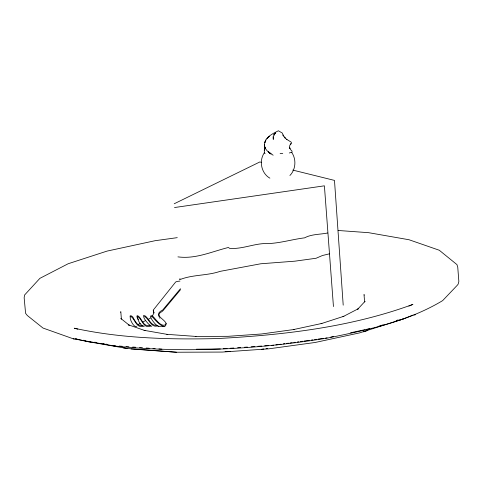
<?xml version="1.0" encoding="UTF-8"?>
<svg xmlns="http://www.w3.org/2000/svg" width="483" height="483" viewBox="0 0 483 483"><rect width="100%" height="100%" fill="white"/><g stroke="black" fill="none" stroke-linecap="round" stroke-linejoin="round"><path stroke-width="0.72" d="M264.841 147.804L264.34 150.298L265.095 147.381L264.316 150.05L264.328 153.081L265.167 153.419M120.665 312.247L120.81 311.662L121.366 318.895M180.032 278.582L179.537 279.766C192.463 274.441 206.887 275.896 220.043 271.374L260.723 263.778L294.944 261.164L316.081 258.26L322.469 255.501L329.654 253.78M264.286 152.845C258.773 160.845 261.255 173.367 269.888 178.161M364.701 301.911L365.051 301.301L357.323 309.603M152.423 316.099L153.908 312.839L153.208 310.14L175.685 281.981A4.824 1.201 -4 0 1 179.942 281.1M153.479 310.835L153.986 312.954M289.909 175.504C295.819 169.545 296.526 159.287 291.726 152.471M180.443 288.737L162.668 310.032C152.242 315.145 164.872 318.834 166.267 323.833C163.785 327.625 158.75 323.175 156.903 320.833C155.176 319.541 152.29 313.95 150.454 316.105M180.509 289.697L162.735 310.992L159.499 313.268L158.877 314.886L158.985 316.256M150.569 317.989L148.71 319.118M357.909 309.042L358.742 308.51L342.996 316.667L343.902 316.262L321.098 323.676L321.932 323.429L293.465 329.581L294.062 329.497L261.526 333.982L228.085 336.319L195.416 336.44L196.013 336.44L166.913 334.333L167.77 334.465L144.079 330.324L145.033 330.601L128.206 324.733L129.1 325.137M145.552 320.555L142.503 322.197M113.789 345.882L114.628 346.027C185.599 353.254 257.324 349.39 327.655 338.034C367.195 329.992 407.682 321.702 442.663 300.607L457.316 285.218L458.168 284.119L458.85 281.45L457.757 267.262L456.966 264.618L439.276 250.242L409.071 239.755L368.65 232.685L338.148 230.482M174.224 203.76L259.866 161.944L261.327 162.306M166.025 323.465C165.977 331.924 154.741 319.963 153.087 317.548C146.168 312.495 156.184 327.184 158.859 326.224M137.746 324.751L140.263 323.423M136.767 326.242C133.851 328.802 127.687 315.773 131.237 316.649C135.18 319.71 136.568 328.494 143.167 326.152M408.866 306.083L412.917 304.393C350.338 327.353 283.491 335.009 217.302 338.565C169.43 339.676 121.221 338.498 74.273 328.217L77.805 329.146M413.237 315.031L403.667 318.798L359.672 332.872L315.194 342.471L268.85 348.823L222.409 352.065L176.464 352.234L127.059 348.478L85.406 341.191L75.439 338.794L76.918 339.054M151.789 326.297C149.971 326.792 141.32 315.936 144.399 316.613A1.099 0.35 3.8 0 1 145.093 316.794C149.301 319.71 151.662 328.343 157.947 325.771M378.255 326.399L383.254 324.775M396.102 320.597L398.246 319.903M363.548 331.833L367.352 330.607M398.723 320.398L403.667 318.798M375.575 327.667L376.39 327.408M414.384 315.049L415.44 314.705M150.002 325.113C143.022 327.77 141.978 317.748 137.595 315.683A1.093 0.344 3.8 0 0 136.985 315.9L137.214 317.289M142.195 325.421C137.57 326.562 135.494 321.358 133.417 318.261C133.495 316.782 129.402 314.113 130.078 316.83M289.305 152.966L292.118 152.181L291.937 150.986C289.697 149.247 288.411 145.896 290.971 143.777L290.464 144.326L291.267 143.499L291.442 142.642L291.026 142.02L286.733 139.388M144.26 326.375C140.227 326.037 138.078 320.241 137.051 316.866A1.093 0.344 3.8 0 1 137.667 316.649C142.123 318.702 143.385 329.551 150.895 325.862M330.752 337.062L333.681 336.428M350.525 332.787L365.166 329.617M366.633 329.303L369.561 328.669M156.715 325.276C150.847 325.922 149.12 318.641 145.027 315.828A1.099 0.35 3.8 0 0 144.332 315.647L143.33 315.683L143.56 316.287M174.49 207.539L324.401 185.822L333.451 306.572M327.697 232.981C320.012 234.581 311.68 234.02 304.592 237.847C290.826 239.544 277.477 244.072 263.422 243.613C252.054 244.416 241.228 249.252 229.685 248.383L228.381 247.483C211.747 251.619 195.506 259.274 177.937 256.871M177.261 237.654L155.109 240.703L107.075 251.094L68.175 263.742L39.89 278.347L24.561 295.041L24.15 297.769L25.593 313.31L27.283 315.477L42.987 328.042L73.211 338.788L114.628 346.027M275.908 344.904L278.136 344.596M279.615 344.391L281.1 344.186M283.328 343.878L284.807 343.679M286.292 343.473L288.52 343.165M289.999 342.96L292.227 342.652M293.712 342.453L295.191 342.248M297.419 341.94L298.905 341.735M300.384 341.529L302.612 341.227M304.097 341.022L309.289 340.304M311.511 340.002L312.996 339.797M314.481 339.591L316.703 339.283M318.188 339.078L323.381 338.366M325.608 338.058L327.088 337.852M261.629 349.294L263.833 348.992M266.036 348.69L267.504 348.485M282.754 153.359L280.116 153.654M220.363 348.961L196.376 349.203M223.363 348.75L227.119 348.485M230.125 348.273L233.881 348.008M237.636 347.742L240.637 347.531M244.392 347.271L247.399 347.06M251.154 346.794L254.909 346.528M257.91 346.317L261.665 346.051M264.672 345.84L268.427 345.58M271.428 345.369L273.68 345.206M158.611 326.339L164.081 326.279M225.096 351.521L230.288 351.503M131.026 348.961L176.464 352.234M119.229 346.07L122.223 346.287M125.966 346.559L128.961 346.776M132.704 347.048L135.699 347.265M139.442 347.531L142.437 347.748M146.18 348.02L149.175 348.237M152.918 348.509L155.164 348.672M158.907 348.943L161.902 349.161M83.595 340.225L85.08 340.485M94.722 342.169L96.202 342.429M102.879 343.594L104.364 343.854M105.843 344.113L107.329 344.373M114.006 345.538L115.485 345.798M73.211 338.788L74.304 338.975M85.406 341.191L90.514 342.085M123.141 347.79L127.059 348.478M292.783 170.088L334.484 180.407L343.202 305.147M273.149 155.23L268.361 151.904L270.909 153.89L268.832 152.121M270.909 153.89C267.757 151.789 264.189 148.661 264.497 144.502M129.203 325.168L120.841 318.484L121.275 319.04M286.944 139.569L284.3 137.19L285.205 138.041L282.953 135.017L283.648 136.097M268.687 152.127L269.623 153.123L268.657 152.036M159.571 317.705L159.915 318.261M137.655 318.212L138.428 319.649M364.248 295.107L364.025 294.545L364.58 301.784M283.279 135.518L282.374 133.109L278.395 130.766C273.094 133.465 266.574 136.393 264.769 142.582L265.795 139.967L264.364 144.2L264.72 146.832L264.533 144.604M159.088 316.558L159.215 316.963M289.571 147.412L289.878 148.643L289.752 148.13M273.239 136.538L273.263 139.267L273.239 136.538M275.177 133.211L273.789 135.252L275.745 132.602L273.837 135.125L275.177 133.211M269.188 136.242L267.081 138.325L269.188 136.242"/></g></svg>
